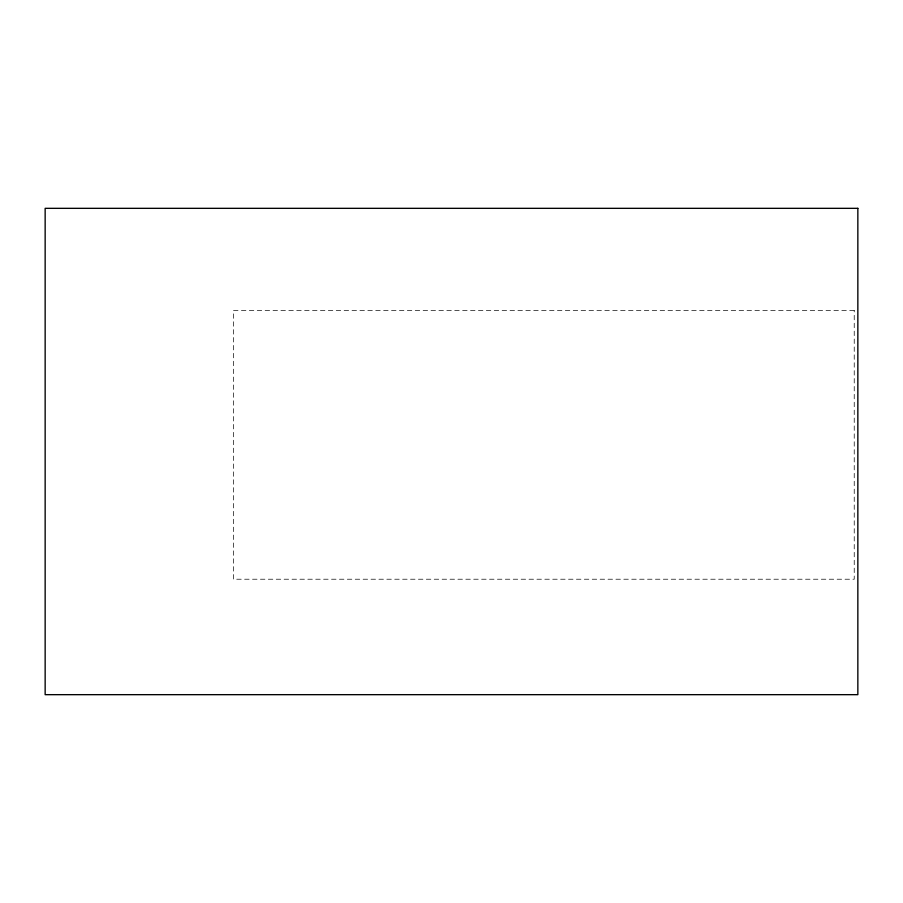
<?xml version="1.0" encoding="UTF-8"?>
<svg xmlns="http://www.w3.org/2000/svg" width="903" height="903" viewBox="0 0 903 903"><rect width="100%" height="100%" fill="white"/><g stroke="black" fill="none" stroke-linecap="round" stroke-linejoin="round"><path stroke-width="0.68" stroke-dasharray="4.51 3.39" d="M854.227 310.451L233.505 310.451L233.505 579.218L854.227 579.218L854.227 310.451"/><path stroke-width="1.35" d="M857.85 208.333L45.15 208.333L45.15 694.667L857.85 694.667L857.85 208.333"/></g></svg>
